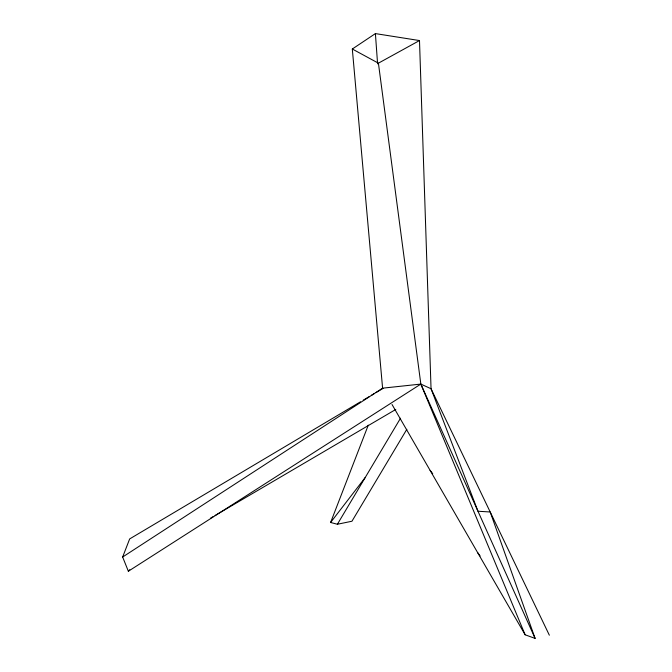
<?xml version="1.0" encoding="UTF-8"?>
<svg xmlns="http://www.w3.org/2000/svg" width="672" height="672" viewBox="0 0 672 672"><rect width="100%" height="100%" fill="white"/><g stroke="black" fill="none" stroke-linecap="round" stroke-linejoin="round"><path stroke-width="1.01" d="M406.837 429.307L351.952 521.237L337.394 524.252L330.607 522.48L368.281 425.158M549.352 635.208L431.046 388.752L420.84 384.082L128.352 571.242L122.648 557.021L129.662 538.927L360.52 401.789M337.394 524.252L400.512 418.228M330.607 522.48L365.207 477.532M128.352 571.242L129.763 569.713M122.648 557.021L382.595 388.172L352.313 49.014L375.404 33.6L419.496 40.555L431.046 388.752L477.977 511.241L490.199 511.98L535.105 638.4L525.134 634.796L392.028 404.494M363.224 400.184L369.541 396.438M371.347 395.363L374.052 393.758M375.85 392.683L383.065 388.399M210.546 518.146L213.259 516.55M215.065 515.491L395.808 409.433M352.313 49.014L378.412 63.176L419.496 40.555M382.595 388.172L420.84 384.082L535.105 638.4M430.105 470.383L432.709 473.659M477.624 552.586L480.119 555.954M525.134 634.796L420.84 384.082L378.412 63.176M375.404 33.6L377.588 63.882"/></g></svg>
